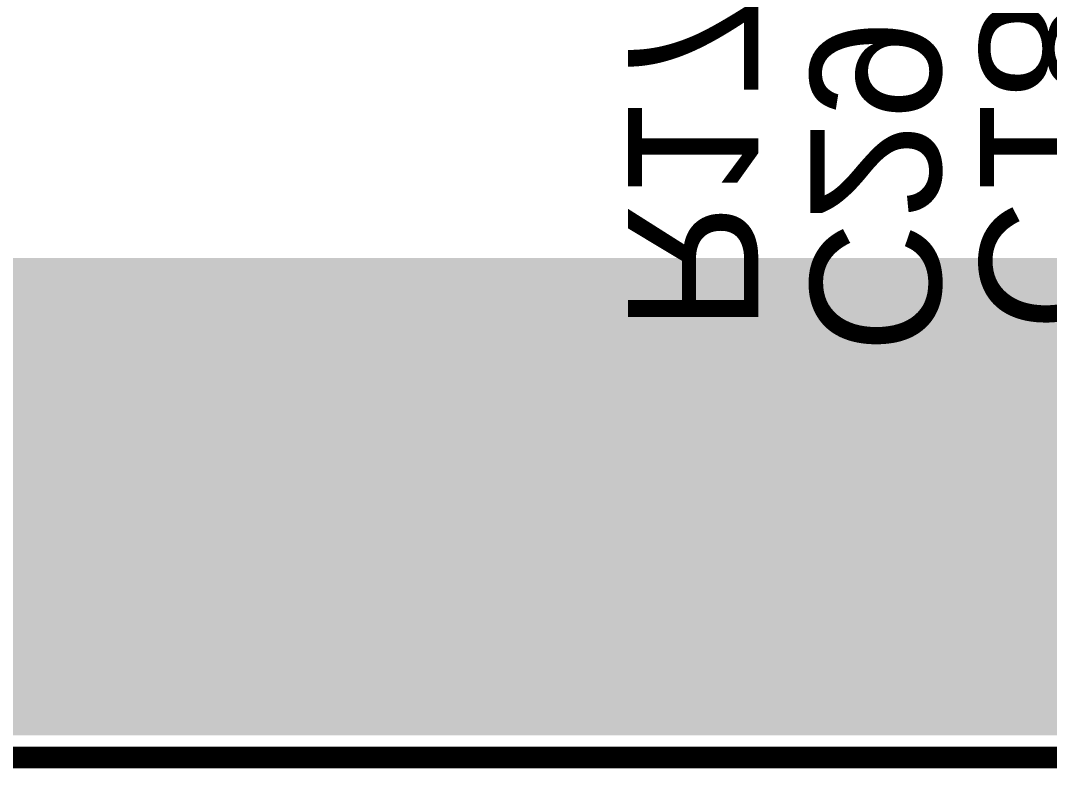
# Model space of a CAD drawing. Header units: inches. Extents: x -11 to 1110, y -7 to 455.
# Drawn here: x 563.43 to 575.46, y -0.13 to 8.62 of the extents above; entities that cross this region are included whole.
import ezdxf

# ---------------------------------------------------------------- set-up
doc = ezdxf.new("R2010")
doc.units = ezdxf.units.IN
for name, color, linetype in [('Board_outline', 216, 'Continuous'), ('Bottom Layer', 5, 'Continuous'), ('Bottom Overlay', 54, 'Continuous')]:
    doc.layers.add(name, color=color, linetype=linetype)
doc.styles.add('Arial', font='', dxfattribs={"height": 0.2})
doc.styles.get('Arial').set_extended_font_data('Arial')

msp = doc.modelspace()

# ---------------------------------------------------------------- hatches: boundary and pattern name
at = {"layer": 'Bottom Layer'}
msp.add_hatch(color=5, dxfattribs=at).paths.add_polyline_path([(638.3242097599999, 15.26539492), (638.32420214, 10.08379238), (638.32420214, 7.39799892), (636.2219178, 7.39799892), (636.2219178, 8.83309892), (633.2503997399999, 8.83309892), (633.2503997399999, 9.81099892), (633.2503997399999, 10.08379238), (590.4483999999999, 10.08381778), (590.4483999999999, 0.25896316), (560.1715999999999, 0.25896316), (560.1715999999999, 5.842), (576.8086, 5.842), (576.8086, 10.47139892), (575.6401999999999, 10.47139892), (575.6401999999999, 12.0855994), (574.00007374, 12.0855994), (573.73097344, 12.3546997), (573.73097344, 12.78050022), (573.7359010399999, 12.78050022), (573.7359010399999, 13.62099892), (573.9563984399999, 13.62099892), (573.9563984399999, 12.78050022), (574.53600104, 12.78050022), (574.53600104, 13.62099892), (586.6383999999999, 13.62099892), (586.6383999999999, 15.2654)])

# ---------------------------------------------------------------- linework, layer by layer
at = {"layer": 'Board_outline'}
msp.add_lwpolyline([(0, 0, 0.254, 0.254, 0), (703.99999916, 0, 0.254, 0.254, 0)], format="xyseb", dxfattribs=at)

# ---------------------------------------------------------------- texts
at = {"layer": 'Bottom Overlay', "style": 'Arial', "text_generation_flag": 2}
for s, p in [('C18', (574.64984892, 4.97897404)), ('R17', (570.5350463799999, 4.97901722)), ('C29', (572.66864892, 4.725055319999999))]:
    msp.add_text(s, height=1.524, rotation=270, dxfattribs=at).set_placement(p)

doc.saveas('drawing.dxf')
